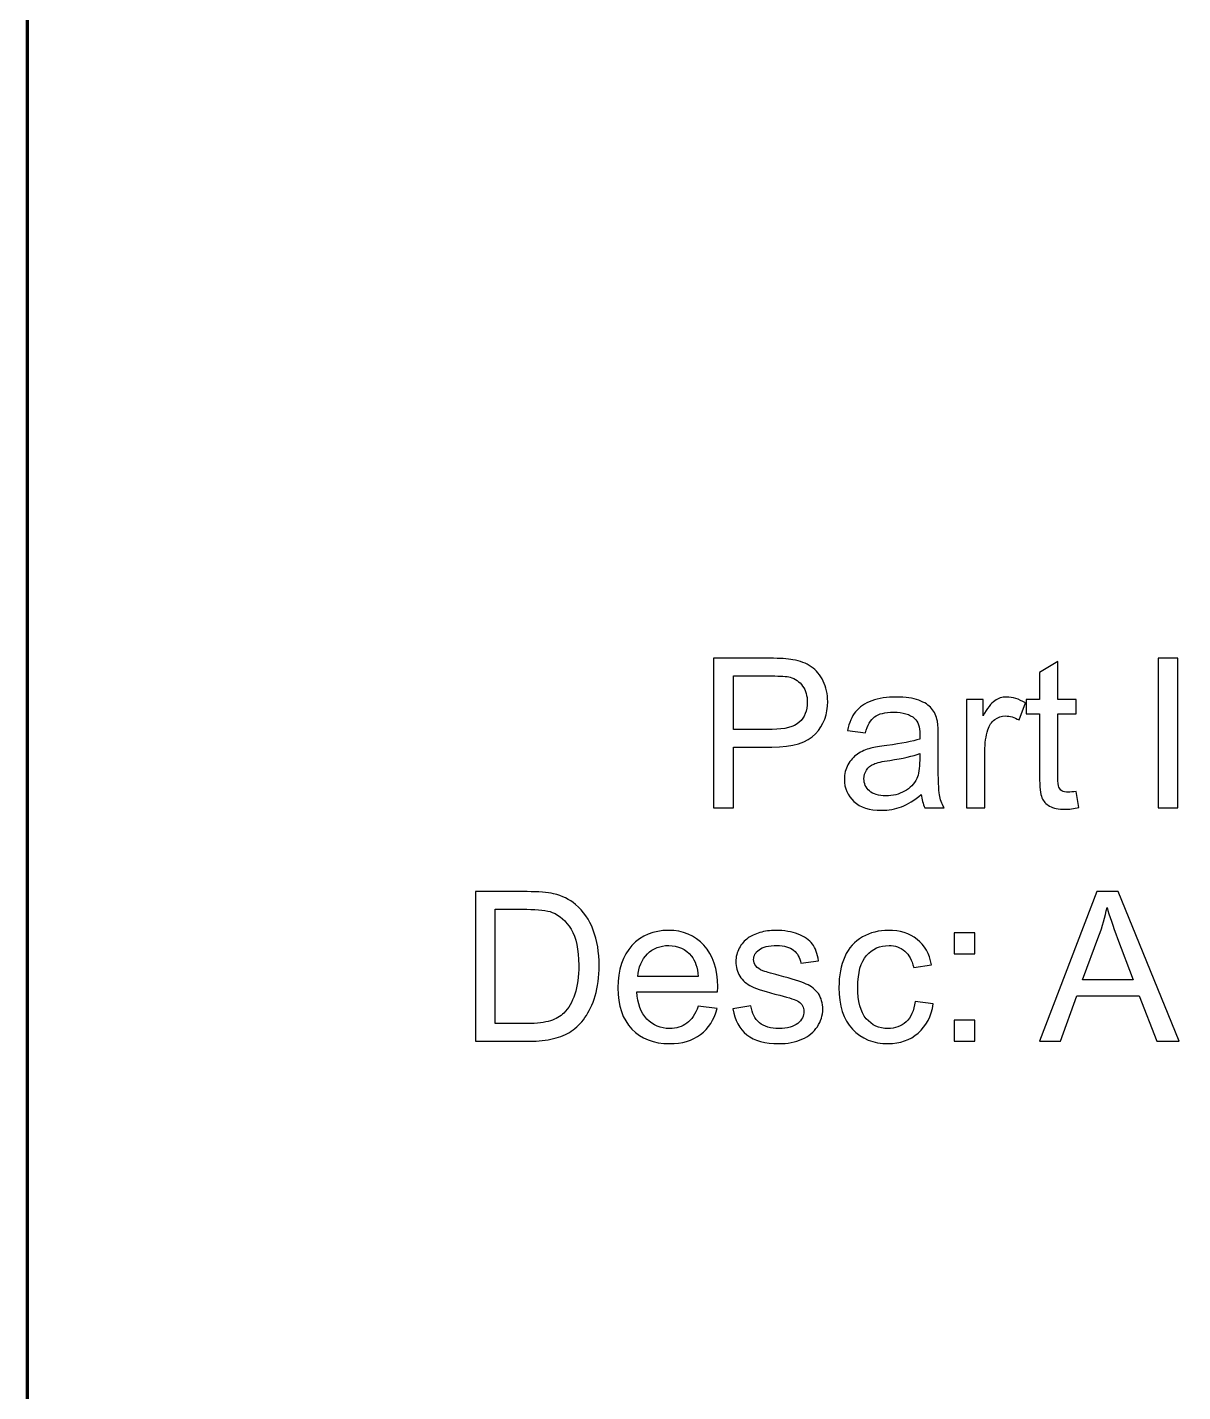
# Model space of a CAD drawing. Header units: centimetres. Extents: x -14.3 to 14.3, y -10 to 9.9.
# Drawn here: x -14.3 to -12.348, y -2.599 to -0.295 of the extents above; entities that cross this region are included whole.
import ezdxf

# ---------------------------------------------------------------- set-up
doc = ezdxf.new("R2010")
doc.units = ezdxf.units.CM
doc.header["$MEASUREMENT"] = 0
doc.layers.add('Layer 1', color=7, linetype='Continuous')

msp = doc.modelspace()

# ---------------------------------------------------------------- linework, layer by layer
at = {"layer": 'Layer 1', "color": 250, "lineweight": 70}
msp.add_open_spline([(-14.3, -9), (-14.3, -9), (-14.3, 8.9), (-14.3, 8.9), (-14.3, 8.9), (-14.3, 9.45219), (-13.85219, 9.9), (-13.3, 9.9), (-13.3, 9.9), (-13.3, 9.9), (13.3, 9.9), (13.3, 9.9), (13.3, 9.9), (13.85219, 9.9), (14.3, 9.45219), (14.3, 8.9), (14.3, 8.9), (14.3, 8.9), (14.3, -9), (14.3, -9), (14.3, -9), (14.3, -9.55219), (13.85219, -10), (13.3, -10), (13.3, -10), (13.3, -10), (-13.3, -10), (-13.3, -10), (-13.3, -10), (-13.85219, -10), (-14.3, -9.55219), (-14.3, -9)], degree=3, knots=[0, 0, 0, 0, 0.125, 0.125, 0.125, 0.125, 0.25, 0.25, 0.25, 0.25, 0.375, 0.375, 0.375, 0.375, 0.5, 0.5, 0.5, 0.5, 0.625, 0.625, 0.625, 0.625, 0.75, 0.75, 0.75, 0.75, 0.875, 0.875, 0.875, 0.875, 1, 1, 1, 1], dxfattribs=at)
at = {"layer": 'Layer 1', "color": 186}
for points, knots in [([(-13.14049, -1.61287), (-13.14049, -1.61287), (-13.14049, -1.36034), (-13.14049, -1.36034), (-13.14049, -1.36034), (-13.14049, -1.36034), (-13.04524, -1.36034), (-13.04524, -1.36034), (-13.04524, -1.36034), (-13.02848, -1.36034), (-13.01566, -1.36116), (-13.00684, -1.36275), (-13.00684, -1.36275), (-12.99444, -1.36481), (-12.98403, -1.36875), (-12.97562, -1.37457), (-12.97562, -1.37457), (-12.96727, -1.38033), (-12.96051, -1.3885), (-12.9554, -1.39891), (-12.9554, -1.39891), (-12.95028, -1.40937), (-12.94775, -1.42084), (-12.94775, -1.43336), (-12.94775, -1.43336), (-12.94775, -1.45482), (-12.95457, -1.47305), (-12.96821, -1.48793), (-12.96821, -1.48793), (-12.98191, -1.50274), (-13.00661, -1.51021), (-13.0423, -1.51021), (-13.0423, -1.51021), (-13.0423, -1.51021), (-13.10709, -1.51021), (-13.10709, -1.51021), (-13.10709, -1.51021), (-13.10709, -1.51021), (-13.10709, -1.61287), (-13.10709, -1.61287), (-13.10709, -1.61287), (-13.10709, -1.61287), (-13.14049, -1.61287), (-13.14049, -1.61287)], [0, 0, 0, 0, 0.0909091, 0.0909091, 0.0909091, 0.0909091, 0.1818182, 0.1818182, 0.1818182, 0.1818182, 0.2727273, 0.2727273, 0.2727273, 0.2727273, 0.3636364, 0.3636364, 0.3636364, 0.3636364, 0.4545455, 0.4545455, 0.4545455, 0.4545455, 0.5454545, 0.5454545, 0.5454545, 0.5454545, 0.6363636, 0.6363636, 0.6363636, 0.6363636, 0.7272727, 0.7272727, 0.7272727, 0.7272727, 0.8181818, 0.8181818, 0.8181818, 0.8181818, 0.9090909, 0.9090909, 0.9090909, 0.9090909, 1, 1, 1, 1]), ([(-12.52777, -1.58512), (-12.52777, -1.58512), (-12.5233, -1.61252), (-12.5233, -1.61252), (-12.5233, -1.61252), (-12.532, -1.61434), (-12.53982, -1.61528), (-12.5467, -1.61528), (-12.5467, -1.61528), (-12.55799, -1.61528), (-12.56669, -1.61352), (-12.57293, -1.60993), (-12.57293, -1.60993), (-12.5791, -1.6064), (-12.58345, -1.6017), (-12.58598, -1.59588), (-12.58598, -1.59588), (-12.58851, -1.59012), (-12.5898, -1.57789), (-12.5898, -1.55931), (-12.5898, -1.55931), (-12.5898, -1.55931), (-12.5898, -1.45406), (-12.5898, -1.45406), (-12.5898, -1.45406), (-12.5898, -1.45406), (-12.61256, -1.45406), (-12.61256, -1.45406), (-12.61256, -1.45406), (-12.61256, -1.45406), (-12.61256, -1.42995), (-12.61256, -1.42995), (-12.61256, -1.42995), (-12.61256, -1.42995), (-12.5898, -1.42995), (-12.5898, -1.42995), (-12.5898, -1.42995), (-12.5898, -1.42995), (-12.5898, -1.38462), (-12.5898, -1.38462), (-12.5898, -1.38462), (-12.5898, -1.38462), (-12.55893, -1.36604), (-12.55893, -1.36604), (-12.55893, -1.36604), (-12.55893, -1.36604), (-12.55893, -1.42995), (-12.55893, -1.42995), (-12.55893, -1.42995), (-12.55893, -1.42995), (-12.52777, -1.42995), (-12.52777, -1.42995), (-12.52777, -1.42995), (-12.52777, -1.42995), (-12.52777, -1.45406), (-12.52777, -1.45406), (-12.52777, -1.45406), (-12.52777, -1.45406), (-12.55893, -1.45406), (-12.55893, -1.45406), (-12.55893, -1.45406), (-12.55893, -1.45406), (-12.55893, -1.56101), (-12.55893, -1.56101), (-12.55893, -1.56101), (-12.55893, -1.56989), (-12.5584, -1.57553), (-12.55735, -1.57806), (-12.55735, -1.57806), (-12.55623, -1.58059), (-12.55447, -1.58259), (-12.552, -1.58412), (-12.552, -1.58412), (-12.54953, -1.58559), (-12.546, -1.58635), (-12.54141, -1.58635), (-12.54141, -1.58635), (-12.53794, -1.58635), (-12.53342, -1.58594), (-12.52777, -1.58512)], [0, 0, 0, 0, 0.05, 0.05, 0.05, 0.05, 0.1, 0.1, 0.1, 0.1, 0.15, 0.15, 0.15, 0.15, 0.2, 0.2, 0.2, 0.2, 0.25, 0.25, 0.25, 0.25, 0.3, 0.3, 0.3, 0.3, 0.35, 0.35, 0.35, 0.35, 0.4, 0.4, 0.4, 0.4, 0.45, 0.45, 0.45, 0.45, 0.5, 0.5, 0.5, 0.5, 0.55, 0.55, 0.55, 0.55, 0.6, 0.6, 0.6, 0.6, 0.65, 0.65, 0.65, 0.65, 0.7, 0.7, 0.7, 0.7, 0.75, 0.75, 0.75, 0.75, 0.8, 0.8, 0.8, 0.8, 0.85, 0.85, 0.85, 0.85, 0.9, 0.9, 0.9, 0.9, 0.95, 0.95, 0.95, 0.95, 1, 1, 1, 1]), ([(-12.38978, -1.61287), (-12.38978, -1.61287), (-12.38978, -1.36034), (-12.38978, -1.36034), (-12.38978, -1.36034), (-12.38978, -1.36034), (-12.35639, -1.36034), (-12.35639, -1.36034), (-12.35639, -1.36034), (-12.35639, -1.36034), (-12.35639, -1.61287), (-12.35639, -1.61287), (-12.35639, -1.61287), (-12.35639, -1.61287), (-12.38978, -1.61287), (-12.38978, -1.61287)], [0, 0, 0, 0, 0.25, 0.25, 0.25, 0.25, 0.5, 0.5, 0.5, 0.5, 0.75, 0.75, 0.75, 0.75, 1, 1, 1, 1]), ([(-13.10709, -1.4804), (-13.10709, -1.4804), (-13.04177, -1.4804), (-13.04177, -1.4804), (-13.04177, -1.4804), (-13.02019, -1.4804), (-13.00484, -1.4764), (-12.99579, -1.46835), (-12.99579, -1.46835), (-12.98673, -1.46029), (-12.98221, -1.449), (-12.98221, -1.43442), (-12.98221, -1.43442), (-12.98221, -1.42384), (-12.98485, -1.41478), (-12.9902, -1.40726), (-12.9902, -1.40726), (-12.99555, -1.39973), (-13.00255, -1.39479), (-13.01131, -1.39238), (-13.01131, -1.39238), (-13.01696, -1.39091), (-13.0273, -1.39015), (-13.04247, -1.39015), (-13.04247, -1.39015), (-13.04247, -1.39015), (-13.10709, -1.39015), (-13.10709, -1.39015), (-13.10709, -1.39015), (-13.10709, -1.39015), (-13.10709, -1.4804), (-13.10709, -1.4804)], [0, 0, 0, 0, 0.125, 0.125, 0.125, 0.125, 0.25, 0.25, 0.25, 0.25, 0.375, 0.375, 0.375, 0.375, 0.5, 0.5, 0.5, 0.5, 0.625, 0.625, 0.625, 0.625, 0.75, 0.75, 0.75, 0.75, 0.875, 0.875, 0.875, 0.875, 1, 1, 1, 1]), ([(-12.78977, -1.59029), (-12.80129, -1.60005), (-12.81235, -1.60693), (-12.82293, -1.61099), (-12.82293, -1.61099), (-12.83357, -1.61499), (-12.84498, -1.61699), (-12.85715, -1.61699), (-12.85715, -1.61699), (-12.87726, -1.61699), (-12.89266, -1.61211), (-12.90348, -1.60229), (-12.90348, -1.60229), (-12.91424, -1.59247), (-12.91965, -1.57989), (-12.91965, -1.56466), (-12.91965, -1.56466), (-12.91965, -1.55566), (-12.91765, -1.54749), (-12.91354, -1.54008), (-12.91354, -1.54008), (-12.90948, -1.53267), (-12.90413, -1.52673), (-12.89754, -1.52226), (-12.89754, -1.52226), (-12.8909, -1.5178), (-12.88349, -1.51439), (-12.8752, -1.51209), (-12.8752, -1.51209), (-12.86914, -1.51051), (-12.85997, -1.50892), (-12.84768, -1.50745), (-12.84768, -1.50745), (-12.82264, -1.50445), (-12.80417, -1.50092), (-12.79236, -1.49675), (-12.79236, -1.49675), (-12.79224, -1.49251), (-12.79218, -1.48981), (-12.79218, -1.48869), (-12.79218, -1.48869), (-12.79218, -1.47605), (-12.79512, -1.46711), (-12.801, -1.462), (-12.801, -1.462), (-12.80888, -1.45494), (-12.8207, -1.45147), (-12.83628, -1.45147), (-12.83628, -1.45147), (-12.85086, -1.45147), (-12.86162, -1.454), (-12.86862, -1.45912), (-12.86862, -1.45912), (-12.87555, -1.46423), (-12.88067, -1.47329), (-12.88402, -1.48628), (-12.88402, -1.48628), (-12.88402, -1.48628), (-12.9143, -1.48211), (-12.9143, -1.48211), (-12.9143, -1.48211), (-12.91154, -1.46917), (-12.90701, -1.45865), (-12.90072, -1.45071), (-12.90072, -1.45071), (-12.89443, -1.44271), (-12.88526, -1.43654), (-12.87332, -1.43225), (-12.87332, -1.43225), (-12.86138, -1.42795), (-12.84757, -1.42578), (-12.83181, -1.42578), (-12.83181, -1.42578), (-12.81617, -1.42578), (-12.80353, -1.42766), (-12.79377, -1.43131), (-12.79377, -1.43131), (-12.78401, -1.43501), (-12.77683, -1.4396), (-12.77219, -1.44518), (-12.77219, -1.44518), (-12.7676, -1.45077), (-12.76443, -1.45776), (-12.76255, -1.46629), (-12.76255, -1.46629), (-12.76155, -1.47158), (-12.76102, -1.48111), (-12.76102, -1.49487), (-12.76102, -1.49487), (-12.76102, -1.49487), (-12.76102, -1.5362), (-12.76102, -1.5362), (-12.76102, -1.5362), (-12.76102, -1.56507), (-12.76037, -1.5833), (-12.75902, -1.59088), (-12.75902, -1.59088), (-12.75773, -1.59852), (-12.75508, -1.60587), (-12.7512, -1.61287), (-12.7512, -1.61287), (-12.7512, -1.61287), (-12.7836, -1.61287), (-12.7836, -1.61287), (-12.7836, -1.61287), (-12.78677, -1.60646), (-12.78889, -1.59894), (-12.78977, -1.59029)], [0, 0, 0, 0, 0.037037, 0.037037, 0.037037, 0.037037, 0.0740741, 0.0740741, 0.0740741, 0.0740741, 0.1111111, 0.1111111, 0.1111111, 0.1111111, 0.1481481, 0.1481481, 0.1481481, 0.1481481, 0.1851852, 0.1851852, 0.1851852, 0.1851852, 0.2222222, 0.2222222, 0.2222222, 0.2222222, 0.2592593, 0.2592593, 0.2592593, 0.2592593, 0.2962963, 0.2962963, 0.2962963, 0.2962963, 0.3333333, 0.3333333, 0.3333333, 0.3333333, 0.3703704, 0.3703704, 0.3703704, 0.3703704, 0.4074074, 0.4074074, 0.4074074, 0.4074074, 0.4444444, 0.4444444, 0.4444444, 0.4444444, 0.4814815, 0.4814815, 0.4814815, 0.4814815, 0.5185185, 0.5185185, 0.5185185, 0.5185185, 0.5555556, 0.5555556, 0.5555556, 0.5555556, 0.5925926, 0.5925926, 0.5925926, 0.5925926, 0.6296296, 0.6296296, 0.6296296, 0.6296296, 0.6666667, 0.6666667, 0.6666667, 0.6666667, 0.7037037, 0.7037037, 0.7037037, 0.7037037, 0.7407407, 0.7407407, 0.7407407, 0.7407407, 0.7777778, 0.7777778, 0.7777778, 0.7777778, 0.8148148, 0.8148148, 0.8148148, 0.8148148, 0.8518519, 0.8518519, 0.8518519, 0.8518519, 0.8888889, 0.8888889, 0.8888889, 0.8888889, 0.9259259, 0.9259259, 0.9259259, 0.9259259, 0.962963, 0.962963, 0.962963, 0.962963, 1, 1, 1, 1]), ([(-12.71328, -1.61287), (-12.71328, -1.61287), (-12.71328, -1.42995), (-12.71328, -1.42995), (-12.71328, -1.42995), (-12.71328, -1.42995), (-12.68541, -1.42995), (-12.68541, -1.42995), (-12.68541, -1.42995), (-12.68541, -1.42995), (-12.68541, -1.45765), (-12.68541, -1.45765), (-12.68541, -1.45765), (-12.6783, -1.44471), (-12.67171, -1.43613), (-12.66565, -1.43201), (-12.66565, -1.43201), (-12.65966, -1.4279), (-12.65301, -1.42578), (-12.64578, -1.42578), (-12.64578, -1.42578), (-12.63531, -1.42578), (-12.62473, -1.42913), (-12.61391, -1.43577), (-12.61391, -1.43577), (-12.61391, -1.43577), (-12.62461, -1.46458), (-12.62461, -1.46458), (-12.62461, -1.46458), (-12.63214, -1.46006), (-12.63972, -1.45782), (-12.64731, -1.45782), (-12.64731, -1.45782), (-12.65413, -1.45782), (-12.66019, -1.45988), (-12.6656, -1.46394), (-12.6656, -1.46394), (-12.671, -1.46805), (-12.67483, -1.4737), (-12.67712, -1.48093), (-12.67712, -1.48093), (-12.68059, -1.49193), (-12.68229, -1.50398), (-12.68229, -1.51709), (-12.68229, -1.51709), (-12.68229, -1.51709), (-12.68229, -1.61287), (-12.68229, -1.61287), (-12.68229, -1.61287), (-12.68229, -1.61287), (-12.71328, -1.61287), (-12.71328, -1.61287)], [0, 0, 0, 0, 0.0769231, 0.0769231, 0.0769231, 0.0769231, 0.1538462, 0.1538462, 0.1538462, 0.1538462, 0.2307692, 0.2307692, 0.2307692, 0.2307692, 0.3076923, 0.3076923, 0.3076923, 0.3076923, 0.3846154, 0.3846154, 0.3846154, 0.3846154, 0.4615385, 0.4615385, 0.4615385, 0.4615385, 0.5384615, 0.5384615, 0.5384615, 0.5384615, 0.6153846, 0.6153846, 0.6153846, 0.6153846, 0.6923077, 0.6923077, 0.6923077, 0.6923077, 0.7692308, 0.7692308, 0.7692308, 0.7692308, 0.8461538, 0.8461538, 0.8461538, 0.8461538, 0.9230769, 0.9230769, 0.9230769, 0.9230769, 1, 1, 1, 1]), ([(-12.79236, -1.52103), (-12.80365, -1.52567), (-12.82052, -1.52956), (-12.84298, -1.53279), (-12.84298, -1.53279), (-12.85574, -1.53461), (-12.86479, -1.53667), (-12.87003, -1.53896), (-12.87003, -1.53896), (-12.87532, -1.54126), (-12.87943, -1.54461), (-12.88226, -1.54908), (-12.88226, -1.54908), (-12.88514, -1.55349), (-12.88661, -1.55837), (-12.88661, -1.56377), (-12.88661, -1.56377), (-12.88661, -1.57207), (-12.88343, -1.57894), (-12.8772, -1.58447), (-12.8772, -1.58447), (-12.87097, -1.58994), (-12.8618, -1.5927), (-12.84974, -1.5927), (-12.84974, -1.5927), (-12.83781, -1.5927), (-12.82716, -1.59012), (-12.81787, -1.58488), (-12.81787, -1.58488), (-12.80858, -1.57965), (-12.80171, -1.57248), (-12.79735, -1.56342), (-12.79735, -1.56342), (-12.794, -1.55643), (-12.79236, -1.54608), (-12.79236, -1.53244), (-12.79236, -1.53244), (-12.79236, -1.53244), (-12.79236, -1.52103), (-12.79236, -1.52103)], [0, 0, 0, 0, 0.1, 0.1, 0.1, 0.1, 0.2, 0.2, 0.2, 0.2, 0.3, 0.3, 0.3, 0.3, 0.4, 0.4, 0.4, 0.4, 0.5, 0.5, 0.5, 0.5, 0.6, 0.6, 0.6, 0.6, 0.7, 0.7, 0.7, 0.7, 0.8, 0.8, 0.8, 0.8, 0.9, 0.9, 0.9, 0.9, 1, 1, 1, 1]), ([(-13.54271, -2.00698), (-13.54271, -2.00698), (-13.54271, -1.75445), (-13.54271, -1.75445), (-13.54271, -1.75445), (-13.54271, -1.75445), (-13.45575, -1.75445), (-13.45575, -1.75445), (-13.45575, -1.75445), (-13.43611, -1.75445), (-13.42112, -1.75568), (-13.41077, -1.75809), (-13.41077, -1.75809), (-13.3963, -1.76139), (-13.38396, -1.76744), (-13.37373, -1.77614), (-13.37373, -1.77614), (-13.36044, -1.78743), (-13.35044, -1.80178), (-13.34386, -1.8193), (-13.34386, -1.8193), (-13.33721, -1.83682), (-13.33392, -1.85681), (-13.33392, -1.87933), (-13.33392, -1.87933), (-13.33392, -1.8985), (-13.33615, -1.91549), (-13.34068, -1.93031), (-13.34068, -1.93031), (-13.34515, -1.94513), (-13.35085, -1.95741), (-13.35791, -1.96712), (-13.35791, -1.96712), (-13.36491, -1.97682), (-13.37255, -1.98446), (-13.3809, -1.98999), (-13.3809, -1.98999), (-13.38919, -1.99557), (-13.39924, -1.99981), (-13.411, -2.00269), (-13.411, -2.00269), (-13.42282, -2.00557), (-13.43634, -2.00698), (-13.45157, -2.00698), (-13.45157, -2.00698), (-13.45157, -2.00698), (-13.54271, -2.00698), (-13.54271, -2.00698)], [0, 0, 0, 0, 0.0833333, 0.0833333, 0.0833333, 0.0833333, 0.1666667, 0.1666667, 0.1666667, 0.1666667, 0.25, 0.25, 0.25, 0.25, 0.3333333, 0.3333333, 0.3333333, 0.3333333, 0.4166667, 0.4166667, 0.4166667, 0.4166667, 0.5, 0.5, 0.5, 0.5, 0.5833333, 0.5833333, 0.5833333, 0.5833333, 0.6666667, 0.6666667, 0.6666667, 0.6666667, 0.75, 0.75, 0.75, 0.75, 0.8333333, 0.8333333, 0.8333333, 0.8333333, 0.9166667, 0.9166667, 0.9166667, 0.9166667, 1, 1, 1, 1]), ([(-12.59015, -2.00698), (-12.59015, -2.00698), (-12.49313, -1.75445), (-12.49313, -1.75445), (-12.49313, -1.75445), (-12.49313, -1.75445), (-12.45715, -1.75445), (-12.45715, -1.75445), (-12.45715, -1.75445), (-12.45715, -1.75445), (-12.35379, -2.00698), (-12.35379, -2.00698), (-12.35379, -2.00698), (-12.35379, -2.00698), (-12.39189, -2.00698), (-12.39189, -2.00698), (-12.39189, -2.00698), (-12.39189, -2.00698), (-12.42134, -1.93049), (-12.42134, -1.93049), (-12.42134, -1.93049), (-12.42134, -1.93049), (-12.52694, -1.93049), (-12.52694, -1.93049), (-12.52694, -1.93049), (-12.52694, -1.93049), (-12.55464, -2.00698), (-12.55464, -2.00698), (-12.55464, -2.00698), (-12.55464, -2.00698), (-12.59015, -2.00698), (-12.59015, -2.00698)], [0, 0, 0, 0, 0.125, 0.125, 0.125, 0.125, 0.25, 0.25, 0.25, 0.25, 0.375, 0.375, 0.375, 0.375, 0.5, 0.5, 0.5, 0.5, 0.625, 0.625, 0.625, 0.625, 0.75, 0.75, 0.75, 0.75, 0.875, 0.875, 0.875, 0.875, 1, 1, 1, 1]), ([(-13.50931, -1.97717), (-13.50931, -1.97717), (-13.45539, -1.97717), (-13.45539, -1.97717), (-13.45539, -1.97717), (-13.43875, -1.97717), (-13.42564, -1.97564), (-13.41618, -1.97253), (-13.41618, -1.97253), (-13.40671, -1.96941), (-13.39918, -1.96506), (-13.39354, -1.95941), (-13.39354, -1.95941), (-13.3856, -1.95153), (-13.37943, -1.94083), (-13.37502, -1.92749), (-13.37502, -1.92749), (-13.37061, -1.91408), (-13.36838, -1.89791), (-13.36838, -1.8788), (-13.36838, -1.8788), (-13.36838, -1.8524), (-13.37273, -1.83212), (-13.38137, -1.81795), (-13.38137, -1.81795), (-13.39007, -1.80372), (-13.4006, -1.79425), (-13.413, -1.78943), (-13.413, -1.78943), (-13.42194, -1.78596), (-13.4364, -1.78426), (-13.45622, -1.78426), (-13.45622, -1.78426), (-13.45622, -1.78426), (-13.50931, -1.78426), (-13.50931, -1.78426), (-13.50931, -1.78426), (-13.50931, -1.78426), (-13.50931, -1.97717), (-13.50931, -1.97717)], [0, 0, 0, 0, 0.1, 0.1, 0.1, 0.1, 0.2, 0.2, 0.2, 0.2, 0.3, 0.3, 0.3, 0.3, 0.4, 0.4, 0.4, 0.4, 0.5, 0.5, 0.5, 0.5, 0.6, 0.6, 0.6, 0.6, 0.7, 0.7, 0.7, 0.7, 0.8, 0.8, 0.8, 0.8, 0.9, 0.9, 0.9, 0.9, 1, 1, 1, 1]), ([(-12.5173, -1.90326), (-12.5173, -1.90326), (-12.43163, -1.90326), (-12.43163, -1.90326), (-12.43163, -1.90326), (-12.43163, -1.90326), (-12.45803, -1.83335), (-12.45803, -1.83335), (-12.45803, -1.83335), (-12.46603, -1.81213), (-12.47203, -1.79467), (-12.47591, -1.78097), (-12.47591, -1.78097), (-12.47914, -1.79719), (-12.48367, -1.81324), (-12.48955, -1.82924), (-12.48955, -1.82924), (-12.48955, -1.82924), (-12.5173, -1.90326), (-12.5173, -1.90326)], [0, 0, 0, 0, 0.2, 0.2, 0.2, 0.2, 0.4, 0.4, 0.4, 0.4, 0.6, 0.6, 0.6, 0.6, 0.8, 0.8, 0.8, 0.8, 1, 1, 1, 1]), ([(-13.1667, -1.94807), (-13.1667, -1.94807), (-13.13465, -1.95201), (-13.13465, -1.95201), (-13.13465, -1.95201), (-13.13971, -1.97076), (-13.14906, -1.98528), (-13.1627, -1.99563), (-13.1627, -1.99563), (-13.1764, -2.00592), (-13.19386, -2.0111), (-13.21509, -2.0111), (-13.21509, -2.0111), (-13.24184, -2.0111), (-13.26307, -2.00286), (-13.27871, -1.9864), (-13.27871, -1.9864), (-13.2944, -1.96994), (-13.30222, -1.94683), (-13.30222, -1.91708), (-13.30222, -1.91708), (-13.30222, -1.88627), (-13.29429, -1.8624), (-13.27847, -1.84541), (-13.27847, -1.84541), (-13.2626, -1.82841), (-13.24208, -1.81989), (-13.21679, -1.81989), (-13.21679, -1.81989), (-13.19233, -1.81989), (-13.17234, -1.82824), (-13.15688, -1.84488), (-13.15688, -1.84488), (-13.14136, -1.86152), (-13.1336, -1.88498), (-13.1336, -1.91514), (-13.1336, -1.91514), (-13.1336, -1.91702), (-13.13365, -1.91978), (-13.13377, -1.92343), (-13.13377, -1.92343), (-13.13377, -1.92343), (-13.27018, -1.92343), (-13.27018, -1.92343), (-13.27018, -1.92343), (-13.26906, -1.94354), (-13.26336, -1.95894), (-13.25313, -1.96959), (-13.25313, -1.96959), (-13.2429, -1.98029), (-13.2302, -1.98564), (-13.21491, -1.98564), (-13.21491, -1.98564), (-13.20356, -1.98564), (-13.19386, -1.98264), (-13.18581, -1.97664), (-13.18581, -1.97664), (-13.17775, -1.9707), (-13.1714, -1.96118), (-13.1667, -1.94807)], [0, 0, 0, 0, 0.0666667, 0.0666667, 0.0666667, 0.0666667, 0.1333333, 0.1333333, 0.1333333, 0.1333333, 0.2, 0.2, 0.2, 0.2, 0.2666667, 0.2666667, 0.2666667, 0.2666667, 0.3333333, 0.3333333, 0.3333333, 0.3333333, 0.4, 0.4, 0.4, 0.4, 0.4666667, 0.4666667, 0.4666667, 0.4666667, 0.5333333, 0.5333333, 0.5333333, 0.5333333, 0.6, 0.6, 0.6, 0.6, 0.6666667, 0.6666667, 0.6666667, 0.6666667, 0.7333333, 0.7333333, 0.7333333, 0.7333333, 0.8, 0.8, 0.8, 0.8, 0.8666667, 0.8666667, 0.8666667, 0.8666667, 0.9333333, 0.9333333, 0.9333333, 0.9333333, 1, 1, 1, 1]), ([(-13.10808, -1.95236), (-13.10808, -1.95236), (-13.07745, -1.94754), (-13.07745, -1.94754), (-13.07745, -1.94754), (-13.07574, -1.95983), (-13.07092, -1.96923), (-13.06304, -1.97582), (-13.06304, -1.97582), (-13.05522, -1.98234), (-13.04423, -1.98564), (-13.03006, -1.98564), (-13.03006, -1.98564), (-13.01583, -1.98564), (-13.00525, -1.9827), (-12.99837, -1.97693), (-12.99837, -1.97693), (-12.99149, -1.97111), (-12.98802, -1.96429), (-12.98802, -1.95653), (-12.98802, -1.95653), (-12.98802, -1.94948), (-12.99108, -1.94401), (-12.99719, -1.93995), (-12.99719, -1.93995), (-13.00143, -1.93719), (-13.01201, -1.93372), (-13.02888, -1.92949), (-13.02888, -1.92949), (-13.05158, -1.92372), (-13.0674, -1.91878), (-13.07616, -1.91455), (-13.07616, -1.91455), (-13.08492, -1.91038), (-13.09162, -1.90456), (-13.09615, -1.89715), (-13.09615, -1.89715), (-13.10067, -1.88974), (-13.10297, -1.88157), (-13.10297, -1.87263), (-13.10297, -1.87263), (-13.10297, -1.86446), (-13.10109, -1.85693), (-13.09732, -1.84999), (-13.09732, -1.84999), (-13.09362, -1.843), (-13.0885, -1.83723), (-13.08209, -1.83265), (-13.08209, -1.83265), (-13.07727, -1.82912), (-13.07069, -1.82606), (-13.0624, -1.82359), (-13.0624, -1.82359), (-13.05405, -1.82112), (-13.04511, -1.81989), (-13.03559, -1.81989), (-13.03559, -1.81989), (-13.02124, -1.81989), (-13.00866, -1.82201), (-12.99778, -1.82612), (-12.99778, -1.82612), (-12.9869, -1.83024), (-12.97891, -1.83582), (-12.97373, -1.84288), (-12.97373, -1.84288), (-12.96856, -1.84999), (-12.96503, -1.8594), (-12.96309, -1.87122), (-12.96309, -1.87122), (-12.96309, -1.87122), (-12.99337, -1.87539), (-12.99337, -1.87539), (-12.99337, -1.87539), (-12.99478, -1.86599), (-12.99878, -1.85864), (-13.00536, -1.85334), (-13.00536, -1.85334), (-13.01195, -1.84805), (-13.0213, -1.84541), (-13.03335, -1.84541), (-13.03335, -1.84541), (-13.04758, -1.84541), (-13.05775, -1.84776), (-13.06381, -1.85246), (-13.06381, -1.85246), (-13.06992, -1.85717), (-13.07298, -1.86269), (-13.07298, -1.86898), (-13.07298, -1.86898), (-13.07298, -1.87304), (-13.07169, -1.87663), (-13.06916, -1.87986), (-13.06916, -1.87986), (-13.06663, -1.88321), (-13.06269, -1.88592), (-13.05728, -1.88815), (-13.05728, -1.88815), (-13.05417, -1.88927), (-13.04505, -1.89191), (-13.02988, -1.89603), (-13.02988, -1.89603), (-13.00795, -1.90191), (-12.99266, -1.90667), (-12.98402, -1.91044), (-12.98402, -1.91044), (-12.97532, -1.91414), (-12.9685, -1.91961), (-12.96356, -1.92672), (-12.96356, -1.92672), (-12.95862, -1.93384), (-12.95615, -1.94266), (-12.95615, -1.95324), (-12.95615, -1.95324), (-12.95615, -1.96359), (-12.95921, -1.97329), (-12.96521, -1.98246), (-12.96521, -1.98246), (-12.97126, -1.99158), (-12.97996, -1.99863), (-12.99131, -2.00363), (-12.99131, -2.00363), (-13.00266, -2.00863), (-13.01554, -2.0111), (-13.02988, -2.0111), (-13.02988, -2.0111), (-13.0537, -2.0111), (-13.07181, -2.00616), (-13.08427, -1.99628), (-13.08427, -1.99628), (-13.09673, -1.9864), (-13.10467, -1.97176), (-13.10808, -1.95236)], [0, 0, 0, 0, 0.030303, 0.030303, 0.030303, 0.030303, 0.0606061, 0.0606061, 0.0606061, 0.0606061, 0.0909091, 0.0909091, 0.0909091, 0.0909091, 0.1212121, 0.1212121, 0.1212121, 0.1212121, 0.1515152, 0.1515152, 0.1515152, 0.1515152, 0.1818182, 0.1818182, 0.1818182, 0.1818182, 0.2121212, 0.2121212, 0.2121212, 0.2121212, 0.2424242, 0.2424242, 0.2424242, 0.2424242, 0.2727273, 0.2727273, 0.2727273, 0.2727273, 0.3030303, 0.3030303, 0.3030303, 0.3030303, 0.3333333, 0.3333333, 0.3333333, 0.3333333, 0.3636364, 0.3636364, 0.3636364, 0.3636364, 0.3939394, 0.3939394, 0.3939394, 0.3939394, 0.4242424, 0.4242424, 0.4242424, 0.4242424, 0.4545455, 0.4545455, 0.4545455, 0.4545455, 0.4848485, 0.4848485, 0.4848485, 0.4848485, 0.5151515, 0.5151515, 0.5151515, 0.5151515, 0.5454545, 0.5454545, 0.5454545, 0.5454545, 0.5757576, 0.5757576, 0.5757576, 0.5757576, 0.6060606, 0.6060606, 0.6060606, 0.6060606, 0.6363636, 0.6363636, 0.6363636, 0.6363636, 0.6666667, 0.6666667, 0.6666667, 0.6666667, 0.6969697, 0.6969697, 0.6969697, 0.6969697, 0.7272727, 0.7272727, 0.7272727, 0.7272727, 0.7575758, 0.7575758, 0.7575758, 0.7575758, 0.7878788, 0.7878788, 0.7878788, 0.7878788, 0.8181818, 0.8181818, 0.8181818, 0.8181818, 0.8484848, 0.8484848, 0.8484848, 0.8484848, 0.8787879, 0.8787879, 0.8787879, 0.8787879, 0.9090909, 0.9090909, 0.9090909, 0.9090909, 0.9393939, 0.9393939, 0.9393939, 0.9393939, 0.969697, 0.969697, 0.969697, 0.969697, 1, 1, 1, 1]), ([(-12.79993, -1.93995), (-12.79993, -1.93995), (-12.76947, -1.94395), (-12.76947, -1.94395), (-12.76947, -1.94395), (-12.77277, -1.96494), (-12.78129, -1.9814), (-12.79505, -1.99328), (-12.79505, -1.99328), (-12.80875, -2.00516), (-12.82562, -2.0111), (-12.84561, -2.0111), (-12.84561, -2.0111), (-12.8706, -2.0111), (-12.89077, -2.00292), (-12.90594, -1.98658), (-12.90594, -1.98658), (-12.92117, -1.97023), (-12.92881, -1.94677), (-12.92881, -1.9162), (-12.92881, -1.9162), (-12.92881, -1.89644), (-12.92552, -1.87916), (-12.91899, -1.86434), (-12.91899, -1.86434), (-12.91241, -1.84952), (-12.90247, -1.83841), (-12.88907, -1.831), (-12.88907, -1.831), (-12.87572, -1.82359), (-12.86114, -1.81989), (-12.84544, -1.81989), (-12.84544, -1.81989), (-12.82556, -1.81989), (-12.80928, -1.82495), (-12.7967, -1.835), (-12.7967, -1.835), (-12.78405, -1.84505), (-12.77594, -1.85928), (-12.77235, -1.8778), (-12.77235, -1.8778), (-12.77235, -1.8778), (-12.80252, -1.88245), (-12.80252, -1.88245), (-12.80252, -1.88245), (-12.8054, -1.87016), (-12.81045, -1.86093), (-12.81774, -1.8547), (-12.81774, -1.8547), (-12.82504, -1.84852), (-12.83385, -1.84541), (-12.8442, -1.84541), (-12.8442, -1.84541), (-12.85984, -1.84541), (-12.87254, -1.85099), (-12.8823, -1.86222), (-12.8823, -1.86222), (-12.89206, -1.87339), (-12.89694, -1.89109), (-12.89694, -1.91532), (-12.89694, -1.91532), (-12.89694, -1.93989), (-12.89224, -1.95777), (-12.88277, -1.96894), (-12.88277, -1.96894), (-12.87337, -1.98005), (-12.86108, -1.98564), (-12.84591, -1.98564), (-12.84591, -1.98564), (-12.83374, -1.98564), (-12.82362, -1.98187), (-12.81545, -1.97441), (-12.81545, -1.97441), (-12.80728, -1.96694), (-12.8021, -1.95547), (-12.79993, -1.93995)], [0, 0, 0, 0, 0.0526316, 0.0526316, 0.0526316, 0.0526316, 0.1052632, 0.1052632, 0.1052632, 0.1052632, 0.1578947, 0.1578947, 0.1578947, 0.1578947, 0.2105263, 0.2105263, 0.2105263, 0.2105263, 0.2631579, 0.2631579, 0.2631579, 0.2631579, 0.3157895, 0.3157895, 0.3157895, 0.3157895, 0.3684211, 0.3684211, 0.3684211, 0.3684211, 0.4210526, 0.4210526, 0.4210526, 0.4210526, 0.4736842, 0.4736842, 0.4736842, 0.4736842, 0.5263158, 0.5263158, 0.5263158, 0.5263158, 0.5789474, 0.5789474, 0.5789474, 0.5789474, 0.6315789, 0.6315789, 0.6315789, 0.6315789, 0.6842105, 0.6842105, 0.6842105, 0.6842105, 0.7368421, 0.7368421, 0.7368421, 0.7368421, 0.7894737, 0.7894737, 0.7894737, 0.7894737, 0.8421053, 0.8421053, 0.8421053, 0.8421053, 0.8947368, 0.8947368, 0.8947368, 0.8947368, 0.9473684, 0.9473684, 0.9473684, 0.9473684, 1, 1, 1, 1]), ([(-12.73431, -1.85934), (-12.73431, -1.85934), (-12.73431, -1.82406), (-12.73431, -1.82406), (-12.73431, -1.82406), (-12.73431, -1.82406), (-12.69898, -1.82406), (-12.69898, -1.82406), (-12.69898, -1.82406), (-12.69898, -1.82406), (-12.69898, -1.85934), (-12.69898, -1.85934), (-12.69898, -1.85934), (-12.69898, -1.85934), (-12.73431, -1.85934), (-12.73431, -1.85934)], [0, 0, 0, 0, 0.25, 0.25, 0.25, 0.25, 0.5, 0.5, 0.5, 0.5, 0.75, 0.75, 0.75, 0.75, 1, 1, 1, 1]), ([(-13.26848, -1.89791), (-13.26848, -1.89791), (-13.16635, -1.89791), (-13.16635, -1.89791), (-13.16635, -1.89791), (-13.1677, -1.88257), (-13.17164, -1.87098), (-13.17805, -1.86334), (-13.17805, -1.86334), (-13.18792, -1.8514), (-13.20074, -1.84541), (-13.21644, -1.84541), (-13.21644, -1.84541), (-13.23067, -1.84541), (-13.24266, -1.85017), (-13.25237, -1.85969), (-13.25237, -1.85969), (-13.26207, -1.86922), (-13.26742, -1.88198), (-13.26848, -1.89791)], [0, 0, 0, 0, 0.2, 0.2, 0.2, 0.2, 0.4, 0.4, 0.4, 0.4, 0.6, 0.6, 0.6, 0.6, 0.8, 0.8, 0.8, 0.8, 1, 1, 1, 1]), ([(-12.73431, -2.00698), (-12.73431, -2.00698), (-12.73431, -1.97164), (-12.73431, -1.97164), (-12.73431, -1.97164), (-12.73431, -1.97164), (-12.69898, -1.97164), (-12.69898, -1.97164), (-12.69898, -1.97164), (-12.69898, -1.97164), (-12.69898, -2.00698), (-12.69898, -2.00698), (-12.69898, -2.00698), (-12.69898, -2.00698), (-12.73431, -2.00698), (-12.73431, -2.00698)], [0, 0, 0, 0, 0.25, 0.25, 0.25, 0.25, 0.5, 0.5, 0.5, 0.5, 0.75, 0.75, 0.75, 0.75, 1, 1, 1, 1])]:
    msp.add_open_spline(points, degree=3, knots=knots, dxfattribs=at)

doc.saveas('drawing.dxf')
